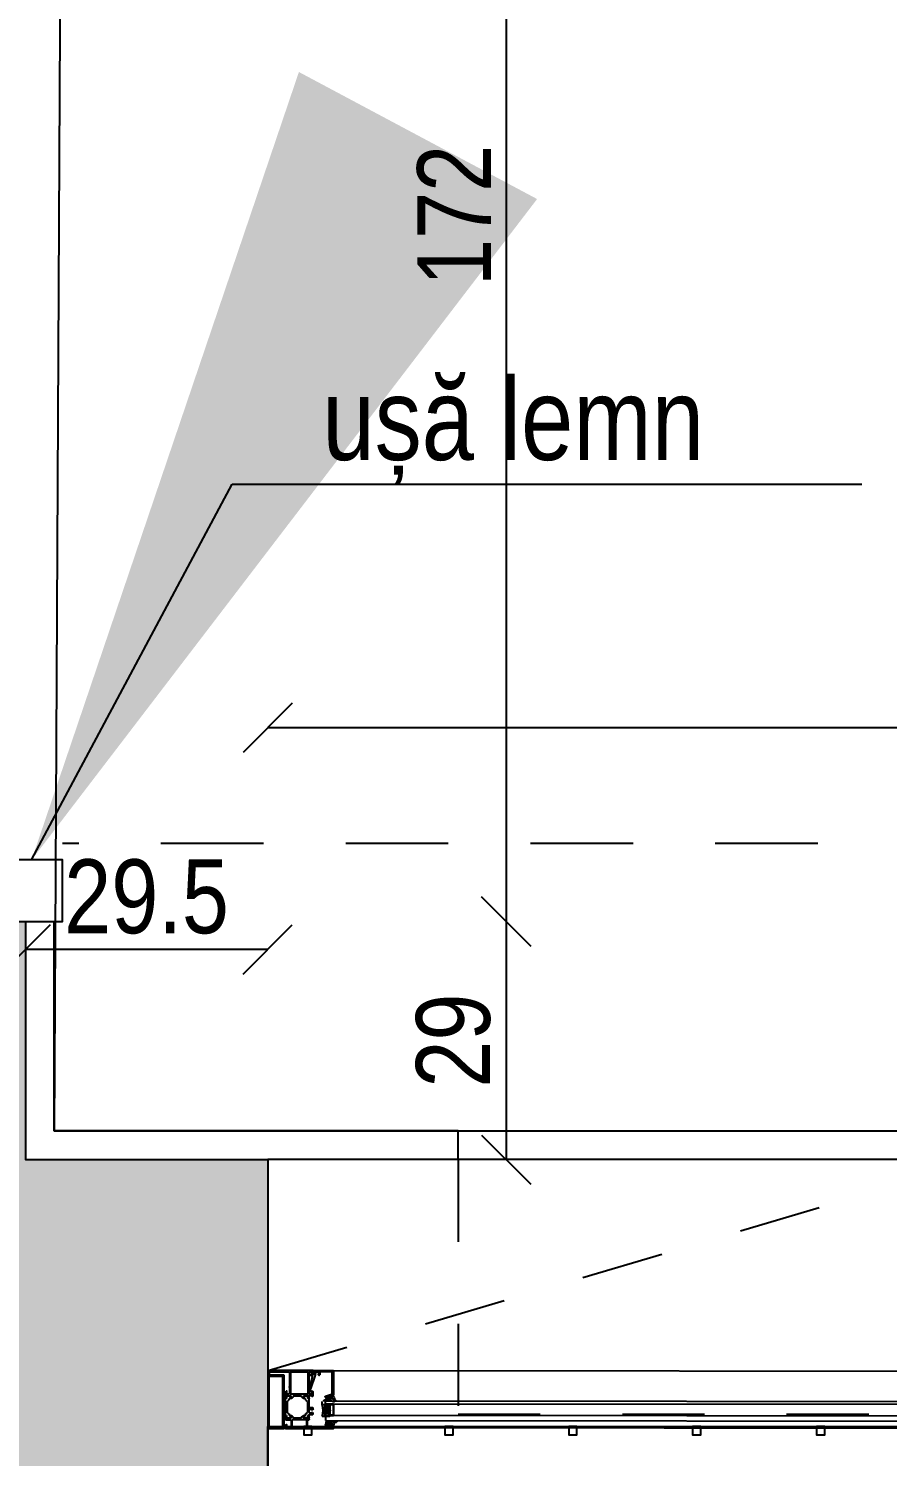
# Model space of a CAD drawing. Header units: metres. Extents: x 493 to 630, y -132 to -15.
# Drawn here: x 518.052 to 519.098, y -92.476 to -90.737 of the extents above; entities that cross this region are included whole.
import ezdxf
from ezdxf import colors
from ezdxf.entities.mleader import LeaderData, LeaderLine
from ezdxf.math import Vec2, Vec3

# ---------------------------------------------------------------- set-up
doc = ezdxf.new("R2010")
doc.units = ezdxf.units.M
doc.header["$MEASUREMENT"] = 0
doc.header["$PDMODE"] = 3
doc.linetypes.add('HIDDEN', pattern=[0.375, 0.25, -0.125])
doc.linetypes.add('HIDDEN2', pattern=[0.1875, 0.125, -0.0625])
for name, color, linetype in [('a_caramida', 2, 'Continuous'), ('a_cote_50', 9, 'Continuous'), ('a_grinzi', 253, 'HIDDEN'), ('a_pereti_hasuri', 253, 'Continuous'), ('a_punctat', 40, 'HIDDEN2'), ('a_sticla', 4, 'Continuous'), ('a_tamplarie_ferestre', 6, 'Continuous'), ('a_tamplarie_usi', 6, 'Continuous'), ('a_vederi', 74, 'Continuous'), ('a_vederi subtiri', 124, 'Continuous')]:
    doc.layers.add(name, color=color, linetype=linetype)
doc.layers.add('a_suprafete', color=7, linetype='Continuous', plot=False)
doc.styles.get("Standard").update_dxf_attribs({"font": 'ARIALN.TTF'})
doc.dimstyles.new('50 cote', dxfattribs={"dimtxt": 0.09, "dimasz": 0.06, "dimexe": 0, "dimexo": 0, "dimgap": 0.018, "dimtad": 1, "dimdec": 1, "dimlfac": 100, "dimrnd": 0.5, "dimdsep": 46, "dimtxsty": 'Standard', "dimblk": 'OBLIQUE', "dimcen": 0.00045, "dimclrd": 256, "dimclrt": 4, "dimadec": 1, "dimazin": 0, "dimtfac": 1, "dimtdec": 1, "dimtix": 1, "dimtofl": 0, "dimtmove": 0, "dimatfit": 3, "dimldrblk": 'OBLIQUE', "dimfxl": 0, "dimtolj": 1, "dimtzin": 0, "dimarcsym": 0})

# ---------------------------------------------------------------- blocks, each defined once
blk = doc.blocks.new('_Oblique')
at = {"color": 0, "linetype": 'ByBlock', "lineweight": -2}
blk.add_line((-0.5, -0.5), (0.5, 0.5), dxfattribs=at)
blk = doc.blocks.new('*D341')
at = {"layer": 'a_cote_50', "lineweight": -2, "ltscale": 0.3}
blk.add_line((520.2931, -91.5885), (518.3431, -91.5885), dxfattribs=at)
at = {"layer": 'Defpoints', "color": 0, "ltscale": 0.3}
for p in [(518.3431, -91.5885), (518.3431, -92.1146), (520.2931, -92.1146)]:
    blk.add_point(p, dxfattribs=at)
at = {"layer": 'a_cote_50', "lineweight": -2, "ltscale": 0.3, "xscale": 0.06, "yscale": 0.06, "zscale": 0.06, "rotation": 180}
blk.add_blockref('_Oblique', (518.3431, -91.5885), dxfattribs=at)
at = {"layer": 'a_cote_50', "lineweight": -2, "ltscale": 0.3, "xscale": 0.06, "yscale": 0.06, "zscale": 0.06}
blk.add_blockref('_Oblique', (520.2931, -91.5885), dxfattribs=at)
at = {"layer": 'a_cote_50', "color": 4, "ltscale": 0.3, "char_height": 0.09, "attachment_point": 5}
for s, insert in [('\\A1;195', (519.3181, -91.5245)), ('\\A1;44', (519.3181, -91.6515))]:
    blk.add_mtext(s, dxfattribs=dict(at, insert=insert))
blk = doc.blocks.new('*D342')
at = {"layer": 'a_cote_50', "lineweight": -2, "ltscale": 0.3}
blk.add_line((518.3431, -91.8585), (518.0481, -91.8585), dxfattribs=at)
at = {"layer": 'Defpoints', "color": 0, "ltscale": 0.3}
for p in [(518.0481, -91.8585), (518.0481, -92.1146), (518.3431, -92.1146)]:
    blk.add_point(p, dxfattribs=at)
at = {"layer": 'a_cote_50', "lineweight": -2, "ltscale": 0.3, "xscale": 0.06, "yscale": 0.06, "zscale": 0.06, "rotation": 180}
blk.add_blockref('_Oblique', (518.0481, -91.8585), dxfattribs=at)
at = {"layer": 'a_cote_50', "lineweight": -2, "ltscale": 0.3, "xscale": 0.06, "yscale": 0.06, "zscale": 0.06}
blk.add_blockref('_Oblique', (518.3431, -91.8585), dxfattribs=at)
at = {"layer": 'a_cote_50', "color": 4, "ltscale": 0.3, "insert": (518.1956, -91.7945), "char_height": 0.09, "attachment_point": 5}
blk.add_mtext('\\A1;29.5', dxfattribs=at)
blk = doc.blocks.new('*D365')
at = {"layer": 'a_cote_50', "lineweight": -2, "ltscale": 0.3}
blk.add_line((518.6334, -90.1045), (518.6334, -91.8245), dxfattribs=at)
at = {"layer": 'Defpoints', "color": 0, "ltscale": 0.3}
for p in [(518.0556, -90.1045), (518.0931, -91.8245), (518.6334, -91.8245)]:
    blk.add_point(p, dxfattribs=at)
at = {"layer": 'a_cote_50', "lineweight": -2, "ltscale": 0.3, "xscale": 0.06, "yscale": 0.06, "zscale": 0.06}
for p, rotation in [((518.6334, -90.1045), 90), ((518.6334, -91.8245), 270)]:
    blk.add_blockref('_Oblique', p, dxfattribs=dict(at, rotation=rotation))
at = {"layer": 'a_cote_50', "color": 4, "ltscale": 0.3, "insert": (518.5702, -90.9645), "char_height": 0.09, "attachment_point": 5, "rotation": 90}
blk.add_mtext('\\A1;172', dxfattribs=at)
blk = doc.blocks.new('*D366')
at = {"layer": 'a_cote_50', "lineweight": -2, "ltscale": 0.3}
blk.add_line((518.6334, -91.8245), (518.6334, -92.1146), dxfattribs=at)
at = {"layer": 'Defpoints', "color": 0, "ltscale": 0.3}
for p in [(518.0931, -91.8245), (518.0931, -92.1146), (518.6334, -92.1146)]:
    blk.add_point(p, dxfattribs=at)
at = {"layer": 'a_cote_50', "lineweight": -2, "ltscale": 0.3, "xscale": 0.06, "yscale": 0.06, "zscale": 0.06}
for p, rotation in [((518.6334, -91.8245), 90), ((518.6334, -92.1146), 270)]:
    blk.add_blockref('_Oblique', p, dxfattribs=dict(at, rotation=rotation))
at = {"layer": 'a_cote_50', "color": 4, "ltscale": 0.3, "insert": (518.5694, -91.9696), "char_height": 0.09, "attachment_point": 5, "rotation": 90}
blk.add_mtext('\\A1;29', dxfattribs=at)
blk = doc.blocks.new('__4FAFA3F2_FC5C_44BB_A64D_ECB77A95FE74_')
at = {"layer": 'a_vederi subtiri'}
for p, q in [((-125.5, 67), (-125.5, 71)), ((-125, 71), (-125, 67)), ((-125, 66.8), (-125, 70.7)), ((-124.7, 66.8), (-124.7, 70.7)), ((-124.4, 71.5), (-123.3, 71.5)), ((-124.4, 71.1), (-119, 71.1)), ((-123.3, 71.5), (-123, 71.2)), ((-123, 71.2), (-122.8, 71.5)), ((-122.8, 71.5), (-118.9, 71.5)), ((-118, 71.5), (-114.1, 71.5)), ((-117.9, 71.1), (-112.5, 71.1)), ((-114.1, 71.5), (-113.9, 71.2)), ((-113.9, 71.2), (-113.6, 71.5)), ((-113.6, 71.5), (-112.5, 71.5)), ((-112.2, 70.7), (-112.2, 66.8)), ((-111.9, 67), (-111.9, 71)), ((-111.9, 70.7), (-111.9, 66.8)), ((-111.5, 71), (-111.5, 67)), ((-125.5, 61.5), (-125.5, 67)), ((-125, 67), (-125, 66.8)), ((-124.8, 66.3), (-123.5, 64.7)), ((-123.5, 64.7), (-124.8, 66.3)), ((-123.2, 65), (-124.6, 66.5)), ((-113.9, 64.9), (-123, 64.9)), ((-123, 64.5), (-113.9, 64.5)), ((-113.9, 64.5), (-123, 64.5)), ((-112.3, 66.5), (-113.7, 65)), ((-113.4, 64.7), (-112.1, 66.3)), ((-112.1, 66.3), (-113.4, 64.7)), ((-111.9, 66.8), (-111.9, 67)), ((-111.5, 67), (-111.5, 61.5))]:
    blk.add_line(p, q, dxfattribs=at)
at = {"layer": 'a_vederi subtiri', "extrusion": (2e-16, 2e-16, -1)}
for centre, radius, start, end in [((125.2, 71), 0.221, 352.3719, 187.6281), ((124.3, 70.8), 0.708, 356.4406, 85.9313), ((124.3, 70.8), 0.368, 356.4406, 85.9313), ((118.5, 71.7), 0.787, 223.035, 316.965), ((118.5, 71.8), 0.512, 210.7555, 329.2445), ((112.6, 70.8), 0.708, 94.0687, 183.5594), ((112.6, 70.8), 0.368, 94.0687, 183.5594), ((111.7, 71), 0.221, 352.3719, 187.6281), ((125.2, 67), 0.221, 172.3719, 7.6281), ((125.2, 67), 0.221, 172.3719, 7.6281), ((118.5, 44.3), 18.6, 67.8527, 112.1473), ((124.2, 66.8), 0.808, 319.638, 0.5172), ((124.2, 66.8), 0.808, 319.638, 0.5172), ((124.3, 66.8), 0.42, 319.638, 0.5172), ((123, 65.1), 0.618, 270.773, 319.8915), ((123, 65.1), 0.618, 270.773, 319.8915), ((123, 65.2), 0.321, 270.773, 319.8915), ((113.9, 65.2), 0.321, 220.1085, 269.227), ((113.9, 65.1), 0.618, 220.1085, 269.227), ((113.9, 65.1), 0.618, 220.1085, 269.227), ((112.6, 66.8), 0.42, 179.4828, 220.362), ((112.7, 66.8), 0.808, 179.4828, 220.362), ((112.7, 66.8), 0.808, 179.4828, 220.362), ((111.7, 67), 0.221, 172.3719, 7.6281), ((111.7, 67), 0.221, 172.3719, 7.6281)]:
    blk.add_arc(centre, radius, start, end, dxfattribs=at)
blk = doc.blocks.new('tampalrie subsol')
at = {"layer": 'a_punctat', "ltscale": 0.5}
blk.add_line((518.3435, -92.3713), (519.276, -92.0958), dxfattribs=at)
at = {"layer": 'a_sticla'}
for points in [[(518.4135, -92.4083), (519.2931, -92.409), (519.2931, -92.413), (518.4135, -92.4123)], [(518.4135, -92.4323), (519.2931, -92.433), (519.2931, -92.427), (518.4135, -92.4263)]]:
    blk.add_lwpolyline(points, close=True, dxfattribs=at)
at = {"layer": 'a_tamplarie_ferestre', "extrusion": (8.75965e-20, 1.5e-15, -1)}
blk.add_line((518.3986, -92.3713), (518.4227, -92.3713), dxfattribs=at)
at = {"layer": 'a_tamplarie_ferestre', "extrusion": (2.00012e-16, 2.00051e-16, -1)}
for points in [[(-518.3969, -92.3743), (-518.3969, -92.3758), (-518.3975, -92.3758), (-518.3986, -92.3747), (-518.3986, -92.3713), (-518.3435, -92.3713), (-518.3435, -92.3747), (-518.3446, -92.3758), (-518.3452, -92.3758), (-518.3452, -92.374)], [(-518.3462, -92.373), (-518.3686, -92.373)], [(-518.3696, -92.374), (-518.3696, -92.3911)], [(-518.3711, -92.3999), (-518.3711, -92.3734)], [(-518.3716, -92.3729), (-518.3916, -92.3729)], [(-518.3921, -92.3734), (-518.3921, -92.3999)], [(-518.3936, -92.3911), (-518.3936, -92.3743)], [(-518.3946, -92.3733), (-518.3959, -92.3733)], [(-518.3648, -92.3976), (-518.3648, -92.4021)], [(-518.3648, -92.4031), (-518.3648, -92.405)], [(-518.3648, -92.4259), (-518.3648, -92.4058)], [(-518.365, -92.4024), (-518.365, -92.4028)], [(-518.3651, -92.4053), (-518.3661, -92.4053)], [(-518.3653, -92.4053), (-518.3661, -92.4053)], [(-518.3663, -92.3991), (-518.3663, -92.3966), (-518.3658, -92.3966)], [(-518.3664, -92.405), (-518.3664, -92.4022)], [(-518.3664, -92.405), (-518.3664, -92.4026)], [(-518.3665, -92.4021), (-518.3708, -92.4021)], [(-518.3669, -92.4021), (-518.3704, -92.4021)], [(-518.3686, -92.4001), (-518.3673, -92.4001)], [(-518.3711, -92.4036), (-518.369, -92.4073)], [(-518.3696, -92.3921), (-518.3696, -92.3991)], [(-518.3713, -92.4026), (-518.3713, -92.4033), (-518.3699, -92.4057)], [(-518.3916, -92.4004), (-518.3716, -92.4004)], [(-518.3748, -92.4021), (-518.3836, -92.4021)], [(-518.3885, -92.4057), (-518.3871, -92.4033), (-518.3871, -92.4026)], [(-518.3873, -92.4036), (-518.3894, -92.4073)], [(-518.3876, -92.4021), (-518.3919, -92.4021)], [(-518.3915, -92.4021), (-518.388, -92.4021)], [(-518.3884, -92.4059), (-518.3884, -92.4059)], [(-518.392, -92.4022), (-518.392, -92.405)], [(-518.392, -92.405), (-518.392, -92.4026)], [(-518.3931, -92.4053), (-518.3923, -92.4053)], [(-518.3923, -92.4053), (-518.3933, -92.4053)], [(-518.3934, -92.4028), (-518.3934, -92.4024)], [(-518.3936, -92.3991), (-518.3936, -92.3921)], [(-518.3936, -92.405), (-518.3936, -92.4031)], [(-518.3979, -92.4169), (-518.3936, -92.4169), (-518.3936, -92.4058)], [(-518.3939, -92.4018), (-518.3969, -92.4018), (-518.3969, -92.4026), (-518.3979, -92.4026)], [(-518.3959, -92.4001), (-518.3946, -92.4001)], [(-518.3974, -92.3966), (-518.3969, -92.3966), (-518.3969, -92.3991)], [(-518.3984, -92.4021), (-518.3984, -92.3976)], [(-518.367, -92.4092), (-518.367, -92.4225)], [(-518.3684, -92.4078), (-518.3675, -92.4083)], [(-518.3675, -92.4233), (-518.3684, -92.4238)], [(-518.39, -92.4078), (-518.3909, -92.4083)], [(-518.3909, -92.4234), (-518.39, -92.4238)], [(-518.3914, -92.4092), (-518.3914, -92.4225)], [(-518.3936, -92.4224), (-518.3936, -92.4194)], [(-518.3946, -92.4184), (-518.3969, -92.4184), (-518.3969, -92.4194), (-518.3977, -92.4192)], [(-518.3977, -92.4226), (-518.3969, -92.4224), (-518.3969, -92.4234), (-518.3946, -92.4234)], [(-518.3984, -92.4182), (-518.3984, -92.4174)], [(-518.3984, -92.4244), (-518.3984, -92.4236)], [(-518.3663, -92.4393), (-518.3663, -92.4376), (-518.3657, -92.4376), (-518.3646, -92.4387), (-518.3646, -92.4421), (-518.4231, -92.4421)], [(-518.3648, -92.4267), (-518.3648, -92.4286)], [(-518.3648, -92.4296), (-518.3648, -92.4311)], [(-518.365, -92.4289), (-518.365, -92.4293)], [(-518.3661, -92.4264), (-518.3651, -92.4264)], [(-518.3661, -92.4264), (-518.3653, -92.4264)], [(-518.3653, -92.4316), (-518.3711, -92.4316)], [(-518.3664, -92.4291), (-518.3664, -92.4267)], [(-518.3664, -92.4295), (-518.3664, -92.4267)], [(-518.3708, -92.4296), (-518.3665, -92.4296)], [(-518.3704, -92.4296), (-518.3669, -92.4296)], [(-518.3706, -92.4403), (-518.3673, -92.4403)], [(-518.369, -92.4244), (-518.3711, -92.4281)], [(-518.3699, -92.426), (-518.3713, -92.4284), (-518.3713, -92.4291)], [(-518.3716, -92.4321), (-518.3716, -92.4393)], [(-518.373, -92.44), (-518.373, -92.4318)], [(-518.3735, -92.4313), (-518.3897, -92.4313)], [(-518.3897, -92.4405), (-518.3735, -92.4405)], [(-518.3836, -92.4296), (-518.3748, -92.4296)], [(-518.3871, -92.4291), (-518.3871, -92.4284), (-518.3885, -92.426)], [(-518.3894, -92.4244), (-518.3873, -92.4281)], [(-518.3919, -92.4296), (-518.3876, -92.4296)], [(-518.388, -92.4296), (-518.3915, -92.4296)], [(-518.3902, -92.4318), (-518.3902, -92.44)], [(-518.3916, -92.4392), (-518.3916, -92.432)], [(-518.392, -92.4291), (-518.392, -92.4267)], [(-518.392, -92.4267), (-518.392, -92.4295)], [(-518.3921, -92.4315), (-518.3931, -92.4315)], [(-518.3923, -92.4264), (-518.3931, -92.4264)], [(-518.3933, -92.4264), (-518.3923, -92.4264)], [(-518.4145, -92.4405), (-518.3986, -92.4405), (-518.3926, -92.4401)], [(-518.3934, -92.4293), (-518.3934, -92.4289)], [(-518.3936, -92.4259), (-518.3936, -92.4249), (-518.3979, -92.4249)], [(-518.3936, -92.4286), (-518.3936, -92.4267)], [(-518.3936, -92.431), (-518.3936, -92.4296)], [(-518.4135, -92.4376), (-518.4135, -92.4378)], [(-518.4168, -92.4371), (-518.414, -92.4371)], [(-518.414, -92.4383), (-518.4145, -92.4383)], [(-518.415, -92.4388), (-518.415, -92.44)], [(-518.4163, -92.4398), (-518.4163, -92.4381), (-518.4173, -92.4381), (-518.4173, -92.4376)], [(-518.4213, -92.4408), (-518.4173, -92.4408)], [(-518.4213, -92.4376), (-518.4213, -92.4381), (-518.4223, -92.4381), (-518.4223, -92.4398)], [(-518.4231, -92.4371), (-518.4218, -92.4371)], [(-518.4236, -92.4416), (-518.4236, -92.4376)]]:
    blk.add_lwpolyline(points, dxfattribs=at)
at = {"layer": 'a_tamplarie_ferestre'}
for points in [[(518.3631, -92.3771), (518.3431, -92.3771), (518.3431, -92.4421), (518.3631, -92.4421)], [(518.3616, -92.3786), (518.3446, -92.3786), (518.3446, -92.4406), (518.3616, -92.4406)]]:
    blk.add_lwpolyline(points, close=True, dxfattribs=at)
at = {"layer": 'a_tamplarie_ferestre', "extrusion": (8.75965e-20, 1.5e-15, -1)}
for points in [[(-518.394, -92.3921), (-518.3943, -92.3925, -0.49304), (-518.3946, -92.3925), (-518.3976, -92.3788, -0.637079), (-518.3973, -92.3779), (-518.3961, -92.3778)], [(-518.4009, -92.3773), (-518.3953, -92.3937, -0.198912), (-518.3947, -92.3951), (-518.3947, -92.3973)], [(-518.4197, -92.4006), (-518.4212, -92.4006, -0.414205), (-518.4217, -92.4001), (-518.4217, -92.3744, -0.426752), (-518.4201, -92.3729), (-518.4071, -92.3733, -0.401735), (-518.4066, -92.3738), (-518.4066, -92.3766)]]:
    blk.add_lwpolyline(points, format="xyb", dxfattribs=at)
for points in [[(-518.3956, -92.3773), (-518.3956, -92.3764)], [(-518.3957, -92.3763), (-518.3986, -92.3765)], [(-518.3996, -92.3753), (-518.3989, -92.3727)], [(-518.4008, -92.3739), (-518.4013, -92.3759)], [(-518.4048, -92.3733), (-518.4013, -92.3733)], [(-518.4051, -92.3768), (-518.4047, -92.3762), (-518.4053, -92.3762), (-518.4053, -92.3738)], [(-518.4232, -92.3718), (-518.4232, -92.4016)], [(-518.3938, -92.3955), (-518.3938, -92.3922)], [(-518.3942, -92.3973), (-518.3942, -92.3962)], [(-518.4132, -92.4036), (-518.4132, -92.4033)], [(-518.4135, -92.4028), (-518.4195, -92.4006)], [(-518.4185, -92.4024), (-518.4139, -92.4041)], [(-518.4192, -92.4036), (-518.4192, -92.4028)], [(-518.4207, -92.4041), (-518.4197, -92.4041)], [(-518.4212, -92.4026), (-518.4212, -92.4036)], [(-518.4227, -92.4021), (-518.4217, -92.4021)]]:
    blk.add_lwpolyline(points, dxfattribs=at)
at = {"layer": 'a_tamplarie_ferestre'}
for centre, radius, start, end in [((518.4227, -92.3718), 0.0005, 359.9969, 89.9963), ((518.3462, -92.374), 0.001, 90, 179.9934), ((518.3686, -92.374), 0.001, 359.997, 89.9963), ((518.3716, -92.3734), 0.0005, 89.997, 179.9963), ((518.3916, -92.3734), 0.0005, 359.997, 89.9963), ((518.3946, -92.3743), 0.001, 89.9998, 179.994), ((518.3957, -92.3764), 0.0001, 84.9433, 179.9967), ((518.3961, -92.3773), 0.0005, 179.9968, 264.9969), ((518.3959, -92.3743), 0.001, 0.002, 89.9917), ((518.3999, -92.3762), 0.0015, 314.9959, 14.9965), ((518.4058, -92.3765), 0.000809, 205.0936, 351.1773), ((518.3647, -92.4024), 0.000279, 358.8321, 73.5768), ((518.3647, -92.4028), 0.000279, 286.4212, 1.1595), ((518.3653, -92.4058), 0.0005, 89.9963, 179.997), ((518.3673, -92.3991), 0.001, 179.9977, 269.9955), ((518.3669, -92.4026), 0.000505, 89.4291, 179.4297), ((518.3665, -92.4022), 0.00012, 89.9966, 179.9967), ((518.3686, -92.3991), 0.001, 269.9949, 359.9984), ((518.3691, -92.3916), 0.000725, 316.3925, 43.6008), ((518.3703, -92.4031), 0.001, 327.2696, 81.815), ((518.3708, -92.4026), 0.0005, 359.9961, 89.9981), ((518.3716, -92.3999), 0.0005, 179.997, 269.9963), ((518.3748, -92.4026), 0.0005, 89.9967, 163.0423), ((518.3836, -92.4026), 0.0005, 17.2862, 89.9967), ((518.3876, -92.4026), 0.0005, 89.9952, 179.9973), ((518.3916, -92.3999), 0.0005, 269.997, 359.9963), ((518.3919, -92.4022), 0.00012, 359.9967, 89.9968), ((518.3923, -92.405), 0.0003, 179.9942, 269.9942), ((518.3941, -92.3916), 0.000725, 136.3851, 223.6082), ((518.3937, -92.4024), 0.000279, 106.4165, 181.1612), ((518.3937, -92.4028), 0.000279, 178.8338, 253.5721), ((518.3946, -92.3991), 0.001, 180, 269.9933), ((518.3939, -92.4021), 0.0003, 90.0258, 179.971), ((518.3939, -92.3922), 0.0001, 42.1407, 179.9967), ((518.3941, -92.3955), 0.000319, 178.9604, 239.2428), ((518.3945, -92.3973), 0.00025, 176.4413, 3.5521), ((518.3959, -92.3991), 0.001, 270.0017, 359.9916), ((518.4137, -92.4033), 0.0005, 110.0069, 179.9967), ((518.4137, -92.4036), 0.0005, 179.9967, 290.0081), ((518.4197, -92.4036), 0.0005, 179.9975, 269.9958), ((518.4197, -92.4011), 0.0005, 89.9967, 110.0069), ((518.4207, -92.4036), 0.0005, 269.9974, 359.9962), ((518.4227, -92.4016), 0.0005, 269.9978, 359.9957), ((518.3677, -92.4065), 0.0015, 297.9909, 329.9967), ((518.3904, -92.4092), 0.001, 359.9942, 60.6878), ((518.3904, -92.4225), 0.001, 299.3005, 359.9942), ((518.3946, -92.4194), 0.001, 90.003, 179.9899), ((518.3946, -92.4224), 0.001, 179.9952, 269.9986), ((518.3653, -92.4259), 0.0005, 179.9963, 269.997), ((518.3647, -92.4289), 0.000279, 358.8338, 73.5721), ((518.3647, -92.4293), 0.000279, 286.4165, 1.1612), ((518.3673, -92.4393), 0.001, 179.9949, 269.9984), ((518.3669, -92.4291), 0.0005, 179.9964, 269.997), ((518.3665, -92.4295), 0.00012, 179.9967, 269.9967), ((518.3677, -92.4252), 0.0015, 29.9967, 62.0024), ((518.3703, -92.4286), 0.001, 278.1783, 32.7237), ((518.3706, -92.4393), 0.001, 269.9978, 359.9955), ((518.3708, -92.4291), 0.0005, 269.9967, 359.9967), ((518.3711, -92.4321), 0.0005, 359.9962, 89.9971), ((518.3735, -92.4318), 0.0005, 89.9967, 179.9967), ((518.3735, -92.44), 0.0005, 179.9967, 269.9967), ((518.3748, -92.4291), 0.0005, 197.7437, 269.9967), ((518.3836, -92.4291), 0.0005, 269.9967, 342.2497), ((518.3876, -92.4291), 0.0005, 179.9967, 269.9967), ((518.3897, -92.4318), 0.0005, 359.9967, 89.9967), ((518.3897, -92.44), 0.0005, 269.9967, 359.9967), ((518.3921, -92.432), 0.0005, 89.9967, 179.9967), ((518.3926, -92.4392), 0.001, 179.996, 266.7274), ((518.3919, -92.4295), 0.00012, 269.9967, 359.9967), ((518.3923, -92.4267), 0.0003, 89.9942, 179.9942), ((518.3937, -92.4289), 0.000279, 106.4212, 181.1595), ((518.3937, -92.4293), 0.000279, 178.8321, 253.5768), ((518.4145, -92.4388), 0.0005, 359.997, 89.9963), ((518.4145, -92.44), 0.0005, 269.9962, 359.9971), ((518.4173, -92.4398), 0.001, 179.9939, 269.9976), ((518.4213, -92.4398), 0.001, 269.9991, 359.9942)]:
    blk.add_arc(centre, radius, start, end, dxfattribs=at)
at = {"layer": 'a_tamplarie_ferestre', "extrusion": (8.75965e-20, 1.5e-15, -1)}
for centre, radius, start, end in [((-518.3984, -92.3728), 0.0005, 113.2429, 164.9989), ((-518.3987, -92.3755), 0.001, 165.0032, 275.0034), ((-518.4013, -92.3738), 0.0005, 345.004, 90.0005), ((-518.4048, -92.3738), 0.0005, 90.0032, 180.0037), ((-518.3937, -92.3962), 0.0005, 120.7572, 180.0034), ((-518.4187, -92.4028), 0.0005, 70.0649, 179.9605), ((-518.4217, -92.4026), 0.0005, 0.0031, 90.0036)]:
    blk.add_arc(centre, radius, start, end, dxfattribs=at)
at = {"layer": 'a_tamplarie_ferestre', "extrusion": (2.00012e-16, 2.00051e-16, -1)}
for centre, radius, start, end in [((-518.3658, -92.3976), 0.001, 0.0053, 90.0014), ((-518.3651, -92.405), 0.0003, 270.0033, 0.0033), ((-518.3661, -92.405), 0.0003, 180.0033, 270.0033), ((-518.3661, -92.405), 0.0003, 180.0033, 270.0033), ((-518.3701, -92.4058), 0.000137, 265.6637, 30.0033), ((-518.3697, -92.401), 0.00488, 196.9577, 265.6637), ((-518.3888, -92.401), 0.00492, 274.7402, 342.7138), ((-518.3882, -92.4031), 0.001, 327.2788, 81.8242), ((-518.3884, -92.4058), 0.000139, 155.9431, 266.6165), ((-518.3915, -92.4026), 0.0005, 90.0055, 180.0061), ((-518.3923, -92.405), 0.0003, 270.0033, 0.0033), ((-518.3931, -92.4058), 0.0005, 90.0058, 180.0058), ((-518.3933, -92.405), 0.0003, 180.0033, 270.0033), ((-518.3974, -92.3976), 0.001, 90.0084, 179.9983), ((-518.3979, -92.4021), 0.0005, 180.0007, 270.0069), ((-518.368, -92.4092), 0.001, 0.0034, 60.0035), ((-518.368, -92.4225), 0.001, 300.0032, 0.0033), ((-518.3907, -92.4065), 0.0015, 298.0001, 330.0058), ((-518.3974, -92.4182), 0.001, 180.0385, 254.9523), ((-518.3974, -92.4236), 0.001, 105.0661, 179.9581), ((-518.3979, -92.4174), 0.0005, 90.005, 180.0008), ((-518.3651, -92.4267), 0.0003, 0.0033, 90.0033), ((-518.3653, -92.4311), 0.0005, 270.0018, 0.0049), ((-518.3661, -92.4267), 0.0003, 90.0033, 180.0033), ((-518.3661, -92.4267), 0.0003, 90.0033, 180.0033), ((-518.3701, -92.4259), 0.000138, 330.0033, 95.6259), ((-518.3696, -92.4308), 0.005, 95.6259, 162.2563), ((-518.3889, -92.4308), 0.005, 17.7503, 84.3808), ((-518.3882, -92.4286), 0.001, 278.1874, 32.7328), ((-518.3884, -92.4259), 0.000138, 84.3808, 210.0033), ((-518.3907, -92.4252), 0.0015, 30.0058, 62.0116), ((-518.3915, -92.4291), 0.0005, 180.0055, 270.0061), ((-518.3923, -92.4267), 0.0003, 0.0033, 90.0033), ((-518.3931, -92.4259), 0.0005, 180.0058, 270.0058), ((-518.3931, -92.431), 0.0005, 180.0033, 270.0033), ((-518.3933, -92.4267), 0.0003, 90.0033, 180.0033), ((-518.3979, -92.4244), 0.0005, 180.0067, 270.0008), ((-518.414, -92.4376), 0.0005, 0.0018, 90.0049), ((-518.414, -92.4378), 0.0005, 270.0019, 0.0048), ((-518.4168, -92.4376), 0.0005, 90.0089, 179.9978), ((-518.4218, -92.4376), 0.0005, 359.9975, 90.0057), ((-518.4231, -92.4376), 0.0005, 90.0029, 180.0038), ((-518.4231, -92.4416), 0.0005, 180.0029, 270.0038)]:
    blk.add_arc(centre, radius, start, end, dxfattribs=at)
at = {"layer": 'a_vederi subtiri'}
blk.add_line((518.4093, -92.4131), (518.4093, -92.4091), dxfattribs=at)
for points in [[(518.4036, -92.3713), (519.2851, -92.3721), (519.2851, -92.317), (519.1844, -92.317), (519.1844, -92.3243), (519.2655, -92.3243), (519.2655, -92.372)], [(518.4147, -92.4072), (518.4168, -92.4057)], [(518.4168, -92.4057), (518.4147, -92.4073)], [(518.4174, -92.4055), (518.4215, -92.4055)], [(518.4215, -92.4055), (518.4174, -92.4055)], [(518.4183, -92.403), (518.4181, -92.403)], [(518.419, -92.4042), (518.4186, -92.4032)], [(518.4214, -92.4044), (518.4192, -92.4044)], [(518.4216, -92.4032), (518.4217, -92.4041)], [(518.4233, -92.4026), (518.4219, -92.4028)], [(518.424, -92.4047), (518.4236, -92.4028)], [(518.4225, -92.4091), (518.4245, -92.4091)], [(518.4246, -92.4086), (518.4246, -92.409)], [(518.4246, -92.409), (518.4246, -92.4086)], [(519.2786, -92.442), (518.3731, -92.4413)]]:
    blk.add_lwpolyline(points, dxfattribs=at)
at = {"layer": 'a_vederi subtiri', "extrusion": (2.00018e-16, 3.00051e-16, -1)}
for points in [[(-518.4145, -92.4335), (-518.4139, -92.4345), (-518.4139, -92.4365)], [(-518.4142, -92.4368), (-518.4163, -92.4368)], [(-518.4155, -92.4342), (-518.4152, -92.4336)], [(-518.4165, -92.4336), (-518.4162, -92.4342)], [(-518.4167, -92.4389), (-518.4177, -92.44)], [(-518.4175, -92.4342), (-518.4172, -92.4336)], [(-518.4173, -92.4368), (-518.4173, -92.4381)], [(-518.4181, -92.4384), (-518.4181, -92.4365)], [(-518.4181, -92.4401), (-518.4197, -92.4401)], [(-518.4185, -92.4336), (-518.4182, -92.4342)], [(-518.4186, -92.436), (-518.4192, -92.436)], [(-518.4192, -92.4389), (-518.4186, -92.4389)], [(-518.4195, -92.4342), (-518.4192, -92.4336)], [(-518.4197, -92.4365), (-518.4197, -92.4384)], [(-518.42, -92.44), (-518.4211, -92.4389)], [(-518.4205, -92.4336), (-518.4202, -92.4342)], [(-518.4205, -92.4381), (-518.4205, -92.4368)], [(-518.4213, -92.4344), (-518.4213, -92.4337)], [(-518.4215, -92.4368), (-518.4234, -92.4368), (-518.4234, -92.4377)], [(-518.4227, -92.4341), (-518.4221, -92.4347)], [(-518.4238, -92.4373), (-518.4238, -92.4363)], [(-518.4269, -92.4333), (-518.4245, -92.4333)], [(-518.4258, -92.4343), (-518.4269, -92.4342)]]:
    blk.add_lwpolyline(points, dxfattribs=at)
at = {"layer": 'a_vederi subtiri'}
for centre, radius, start, end in [((518.4046, -92.3931), 0.0163, 296.736, 316.4455), ((518.4174, -92.4065), 0.001, 89.9967, 127.0121), ((518.4181, -92.4067), 0.000476, 17.9127, 141.4281), ((518.4192, -92.4041), 0.0003, 199.9965, 269.9967), ((518.4214, -92.4041), 0.0003, 269.9967, 7.2043), ((518.4215, -92.4065), 0.001, 21.3931, 89.9967), ((518.4259, -92.4042), 0.004, 209.3253, 242.2764), ((518.429, -92.4036), 0.00508, 192.8485, 223.5554), ((518.4111, -92.4023), 0.0061, 273.3942, 306.2998), ((518.4236, -92.4086), 0.001, 2.7217, 62.2764), ((518.4159, -92.4341), 0.0004, 200.9621, 339.0313), ((518.4168, -92.4368), 0.0005, 0.0532, 179.9401), ((518.417, -92.4381), 0.0003, 260.2587, 359.9967), ((518.4179, -92.4341), 0.0004, 200.9621, 339.0313), ((518.4186, -92.4365), 0.0005, 89.9963, 179.997), ((518.4186, -92.4384), 0.0005, 180.0163, 269.977), ((518.4192, -92.4365), 0.0005, 0.013, 89.9803), ((518.4192, -92.4384), 0.0005, 270.0171, 359.9762), ((518.4199, -92.4341), 0.0004, 200.9621, 339.0313), ((518.421, -92.4368), 0.0005, 0.0533, 179.94), ((518.4208, -92.4381), 0.0003, 179.9967, 279.7363), ((518.4218, -92.4344), 0.0005, 180.0545, 317.9587), ((518.4261, -92.4365), 0.00225, 96.7184, 175.3978)]:
    blk.add_arc(centre, radius, start, end, dxfattribs=at)
at = {"layer": 'a_vederi subtiri', "extrusion": (3.66023e-24, 6.27398e-20, -1)}
for centre, radius, start, end in [((-518.4273, -92.4147), 0.015, 43.7752, 50.9951), ((-518.4174, -92.4065), 0.001, 52.9879, 90.0033), ((-518.4181, -92.4033), 0.0003, 50.9951, 90.0033), ((-518.4183, -92.4033), 0.0003, 90.0033, 160.0159), ((-518.4215, -92.4065), 0.001, 90.0033, 158.6069), ((-518.4219, -92.4031), 0.0003, 351.8854, 79.0093), ((-518.4259, -92.4042), 0.004, 297.7236, 330.6747), ((-518.4233, -92.4028), 0.0003, 77.6469, 167.2381), ((-518.4111, -92.4023), 0.0061, 233.7002, 266.6058), ((-518.4122, -92.4083), 0.000698, 353.5508, 73.0622), ((-518.4122, -92.4083), 0.000698, 269.6058, 353.5508), ((-518.4122, -92.4021), 0.00699, 218.5719, 270.336), ((-518.4223, -92.4049), 0.00413, 276.3602, 335.8869), ((-518.4225, -92.4061), 0.003, 269.9865, 282.0172), ((-518.4236, -92.4086), 0.001, 117.7236, 177.2783), ((-518.4245, -92.4079), 0.00116, 265.4718, 268.2511), ((-518.4245, -92.4079), 0.00116, 135.5726, 265.4718)]:
    blk.add_arc(centre, radius, start, end, dxfattribs=at)
at = {"layer": 'a_vederi subtiri', "extrusion": (2.00018e-16, 3.00051e-16, -1)}
for centre, radius, start, end in [((-518.4142, -92.4365), 0.000299, 269.773, 0.2337), ((-518.4149, -92.4337), 0.0004, 33.1781, 159.0379), ((-518.4169, -92.4337), 0.0004, 20.9687, 159.0379), ((-518.4169, -92.4387), 0.0003, 315.1147, 99.7413), ((-518.4181, -92.4396), 0.0005, 270.0033, 315.0032), ((-518.4189, -92.4337), 0.0004, 20.9687, 159.0379), ((-518.4197, -92.4396), 0.0005, 225.0035, 270.0033), ((-518.4209, -92.4337), 0.0004, 20.9687, 180.0033), ((-518.4209, -92.4387), 0.0003, 80.2637, 224.8937), ((-518.4245, -92.4357), 0.0024, 42.6769, 90.0033), ((-518.4234, -92.4373), 0.000399, 179.908, 270.0986), ((-518.4269, -92.4337), 0.000426, 90.2071, 270.8762)]:
    blk.add_arc(centre, radius, start, end, dxfattribs=at)
at = {"xscale": -0.001000000000008328, "yscale": 0.001000000000008328, "zscale": 0.001000000000008328}
for p, rotation in [((518.3478, -92.3016), 269.9966540607937), ((518.352, -92.3009), 270.0033459392066)]:
    blk.add_blockref('__4FAFA3F2_FC5C_44BB_A64D_ECB77A95FE74_', p, dxfattribs=dict(at, rotation=rotation))

msp = doc.modelspace()

# ---------------------------------------------------------------- hatches: boundary and pattern name
at = {"layer": 'a_pereti_hasuri', "ltscale": 0.3}
h = msp.add_hatch(dxfattribs=at)
h.set_pattern_fill('ANSI33', color=256, scale=0.25, style=0)
h.set_pattern_definition([(45, (-4876.954644, 8292.469365), (-0.04419417382, 0.04419417382), []), (45, (-4876.91045, 8292.469365), (-0.04419417382, 0.04419417382), [0.03125, -0.015625])])
h.paths.add_polyline_path([(518.3431, -92.3746), (518.3431, -92.1146), (518.0481, -92.1146), (518.0481, -91.8245), (518.0181, -91.8245), (518.0181, -91.8045), (517.4785, -91.8045), (517.4785, -92.1945), (517.1835, -92.1945), (517.1835, -92.7946), (518.3431, -92.7946), (518.3431, -92.7696), (518.3431, -92.6696), (518.3431, -92.4396)])
h.paths.add_polyline_path([(518.4731, -89.1846), (518.3331, -89.1846), (518.3331, -88.1446), (529.4531, -88.1446), (529.4531, -89.6796), (529.7331, -89.6796), (529.7331, -89.8796), (529.7831, -89.8796), (529.8581, -89.8796), (529.8581, -89.8346), (530.1583, -89.8346), (530.1583, -89.6146), (530.3033, -89.6146), (530.3033, -89.0096), (529.6148, -89.0096), (529.6148, -88.0446), (529.5398, -88.0446), (518.3998, -88.0446), (518.3998, -80.1146), (518.3998, -79.6146), (518.3998, -79.5496), (518.3998, -79.3896), (517.4635, -79.3896), (517.4635, -80.0895), (517.5235, -80.0895), (517.7183, -80.0895), (517.7183, -80.5395), (518.0683, -80.5395), (518.0683, -85.0895), (517.6783, -85.0895), (517.6783, -85.5695), (516.9178, -85.5695), (516.9178, -85.9245), (517.3878, -85.9245), (517.3878, -86.0701), (518.1078, -86.0701), (518.1078, -89.1801), (517.3678, -89.1801), (517.3678, -89.4301), (516.796, -89.4301), (516.796, -89.7345), (517.4978, -89.7345), (517.4978, -90.1045), (518.0181, -90.1045), (518.0931, -90.1045), (518.0931, -89.6846), (518.4731, -89.6846), (518.4731, -89.6746)])
h.paths.add_polyline_path([(521.4098, -79.6146), (521.4098, -79.5496), (521.4098, -79.3896), (520.4798, -79.3896), (520.4798, -79.5496), (520.4798, -79.6146), (520.4798, -80.1146), (520.5298, -80.1146), (520.7248, -80.1146), (520.7248, -80.5546), (521.1848, -80.5546), (521.1848, -80.1196), (521.4098, -80.1196)], flags=17)
h.paths.add_polyline_path([(524.4061, -79.3896), (523.4898, -79.3896), (523.4898, -80.1196), (523.5398, -80.1196), (523.7198, -80.1196), (523.7198, -80.5396), (524.1648, -80.5396), (524.1648, -80.0896), (524.4061, -80.0896)])
h.paths.add_polyline_path([(527.4598, -79.3896), (526.4861, -79.3896), (526.4861, -80.0896), (526.7048, -80.0896), (526.7048, -80.5096), (527.1748, -80.5096), (527.1748, -80.1146), (527.4598, -80.1146)])
h.paths.add_polyline_path([(530.4498, -79.6296), (530.4498, -79.5646), (530.4498, -79.3896), (530.3498, -79.3896), (529.5398, -79.3896), (529.5398, -79.5496), (529.5398, -80.1196), (529.5398, -80.1546), (529.5398, -86.4146), (529.6148, -86.4146), (529.6148, -86.4196), (532.3433, -86.4196), (532.3433, -89.6846), (536.2298, -89.6846), (536.2298, -89.6096), (536.2748, -89.6096), (536.2748, -89.1196), (535.5448, -89.1196), (535.5448, -89.6196), (533.3948, -89.6196), (533.3948, -89.1196), (532.5548, -89.1196), (532.5548, -86.3196), (529.6548, -86.3196), (529.6548, -80.1196), (530.4498, -80.1196)])
h.paths.add_polyline_path([(527.3431, -92.4646), (527.3431, -92.3996), (527.3431, -92.1396), (527.0481, -92.1396), (527.0481, -91.7346), (526.5981, -91.7346), (526.5981, -92.1396), (526.3031, -92.1396), (526.3031, -92.4646), (526.3033, -92.4646), (526.3033, -92.6946), (526.3033, -92.7946), (527.3431, -92.7946), (527.3431, -92.6946)])
h.paths.add_polyline_path([(524.3531, -92.4646), (524.3531, -92.1396), (524.0581, -92.1396), (524.0581, -91.7296), (523.6081, -91.7296), (523.6081, -92.1096), (523.3131, -92.1096), (523.3131, -92.4346), (523.3133, -92.4346), (523.3133, -92.6646), (523.3133, -92.7946), (524.3531, -92.7946), (524.3531, -92.6946)])
h.paths.add_polyline_path([(521.3631, -92.4346), (521.3631, -92.1096), (521.0481, -92.1096), (521.0481, -91.7296), (520.5881, -91.7296), (520.5881, -92.1146), (520.2931, -92.1146), (520.2931, -92.4396), (520.2933, -92.4396), (520.2933, -92.6696), (520.2933, -92.7946), (521.3631, -92.7946), (521.3631, -92.7646), (521.3631, -92.6646)])

# ---------------------------------------------------------------- linework, layer by layer
at = {"layer": 'a_caramida', "ltscale": 0.3}
msp.add_lwpolyline([(518.0481, -91.8245), (518.0481, -92.1146), (518.3431, -92.1146), (518.3431, -92.7696)], dxfattribs=at)
at = {"layer": 'a_cote_50', "ltscale": 0.3}
for points in [[(518.397, -92.4396), (518.387, -92.4396), (518.387, -92.4496), (518.397, -92.4496)], [(518.569, -92.4396), (518.559, -92.4396), (518.559, -92.4496), (518.569, -92.4496)], [(518.7198, -92.4396), (518.7098, -92.4396), (518.7098, -92.4496), (518.7198, -92.4496)], [(518.8706, -92.4396), (518.8606, -92.4396), (518.8606, -92.4496), (518.8706, -92.4496)], [(519.0215, -92.4396), (519.0115, -92.4396), (519.0115, -92.4496), (519.0215, -92.4496)]]:
    msp.add_lwpolyline(points, close=True, dxfattribs=at)
at = {"layer": 'a_grinzi', "ltscale": 0.5}
msp.add_lwpolyline([(529.5881, -91.7296), (518.0931, -91.7296)], dxfattribs=at)
at = {"layer": 'a_punctat', "ltscale": 0.5}
msp.add_lwpolyline([(518.5751, -92.1146), (518.5751, -92.4246), (520.0651, -92.4246), (520.0651, -92.1146)], dxfattribs=at)
at = {"layer": 'a_suprafete', "ltscale": 0.3}
msp.add_lwpolyline([(529.4181, -88.1785), (518.3696, -88.1785), (518.3696, -89.1501), (518.5081, -89.1501), (518.5081, -89.7196), (518.1259, -89.7196), (518.1259, -90.1045), (518.0931, -90.1045), (518.0831, -92.0796), (518.5751, -92.0796), (520.5531, -92.0796), (520.5531, -91.6846), (521.0831, -91.6846), (521.0831, -92.0746), (523.5752, -92.0746), (523.5752, -91.6946), (524.0931, -91.6946), (524.0931, -92.1067), (526.5657, -92.1046), (526.5657, -91.6996), (527.0831, -91.6996)], dxfattribs=at)
at = {"layer": 'a_tamplarie_usi', "ltscale": 0.3}
msp.add_lwpolyline([(518.0181, -91.7495), (518.0181, -91.8245), (518.0931, -91.8245), (518.0931, -91.7495)], close=True, dxfattribs=at)
at = {"layer": 'a_vederi', "ltscale": 0.3}
msp.add_line((520.2931, -92.1146), (518.3431, -92.1146), dxfattribs=at)
msp.add_lwpolyline([(518.5751, -92.1146), (518.5751, -92.0796), (518.3431, -92.0796), (518.0831, -92.0796), (518.0831, -91.8245)], dxfattribs=at)
msp.add_lwpolyline([(520.2933, -92.4396), (520.2933, -92.6696), (520.2933, -92.6696), (520.2933, -92.7946), (518.3431, -92.7946), (518.3431, -92.7696), (518.3431, -92.6696), (518.3431, -92.6696), (518.3431, -92.4396)], close=True, dxfattribs=at)

# ---------------------------------------------------------------- block references
at = {"layer": 'a_tamplarie_ferestre'}
msp.add_blockref('tampalrie subsol', (0, 0), dxfattribs=at)

# ---------------------------------------------------------------- dimensions: what is measured, and where the dimension line sits
at = {"layer": 'a_cote_50', "ltscale": 0.3}
for base, p1, p2, angle, picture, middle in [((518.6334, -91.8245), (518.0556, -90.1045), (518.0931, -91.8245), 270, '*D365', (518.5702, -90.9645)), ((518.0481, -91.8585), (518.3431, -92.1146), (518.0481, -92.1146), 180, '*D342', (518.1956, -91.7945)), ((518.6334, -92.1146), (518.0931, -91.8245), (518.0931, -92.1146), 270, '*D366', (518.5694, -91.9696))]:
    dim = msp.add_linear_dim(base=base, p1=p1, p2=p2, angle=angle, dimstyle='50 cote', override={"dimtmove": 1}, dxfattribs=at)
    dim.commit()
    dim.dimension.update_dxf_attribs({"geometry": picture, "text_midpoint": middle})
dim = msp.add_linear_dim(base=(518.3431, -91.5885), p1=(520.2931, -92.1146), p2=(518.3431, -92.1146), angle=180, text='<>\\X44', dimstyle='50 cote', override={"dimtmove": 1}, dxfattribs=at)
dim.commit()
dim.dimension.update_dxf_attribs({"geometry": '*D341', "text_midpoint": (519.3181, -91.5885)})

# ---------------------------------------------------------------- leaders
ml = msp.add_multileader_mtext('Standard')
ml.set_content('{\\fArial Narrow|b0|i0|c238|p34;u}ș{\\fArial Narrow|b0|i0|c238|p34;ă lemn}', color=256)
ml.set_leader_properties()
ml.build(insert=Vec2(0, 0))
ml.multileader.update_dxf_attribs({"text_left_attachment_type": 6, "text_right_attachment_type": 6, "dogleg_length": 0.1, "arrow_head_size": 0})
ctx = ml.context
ctx.base_point, ctx.char_height, ctx.arrow_head_size, ctx.landing_gap_size, ctx.plane_origin = Vec3(518.3997, -91.2918), 0.1, 0, 0.01, Vec3(518.0556, -91.4795)
ctx.left_attachment, ctx.right_attachment = 6, 6
notes = []
notes.append((ctx, [(1, (1, 1, 0), (518.2997, -91.2918), (1, 0), 0.1, [(0, [(518.0556, -91.7495)], 0, [])])]))
ctx.mtext.insert, ctx.mtext.flow_direction = Vec3(518.4097, -91.1624), 5
for ctx, leaders in notes:
    for number, flags, end, landing, length, lines in leaders:
        leader = LeaderData()
        leader.index, (leader.has_last_leader_line, leader.has_dogleg_vector, leader.attachment_direction) = number, flags
        leader.last_leader_point, leader.dogleg_vector, leader.dogleg_length = Vec3(end), Vec3(landing), length
        for number, points, colour, breaks in lines:
            line = LeaderLine()
            line.index, line.vertices, line.color, line.breaks = number, Vec3.list(points), colors.encode_raw_color(colour), breaks
            leader.lines.append(line)
        ctx.leaders.append(leader)

doc.saveas('drawing.dxf')
